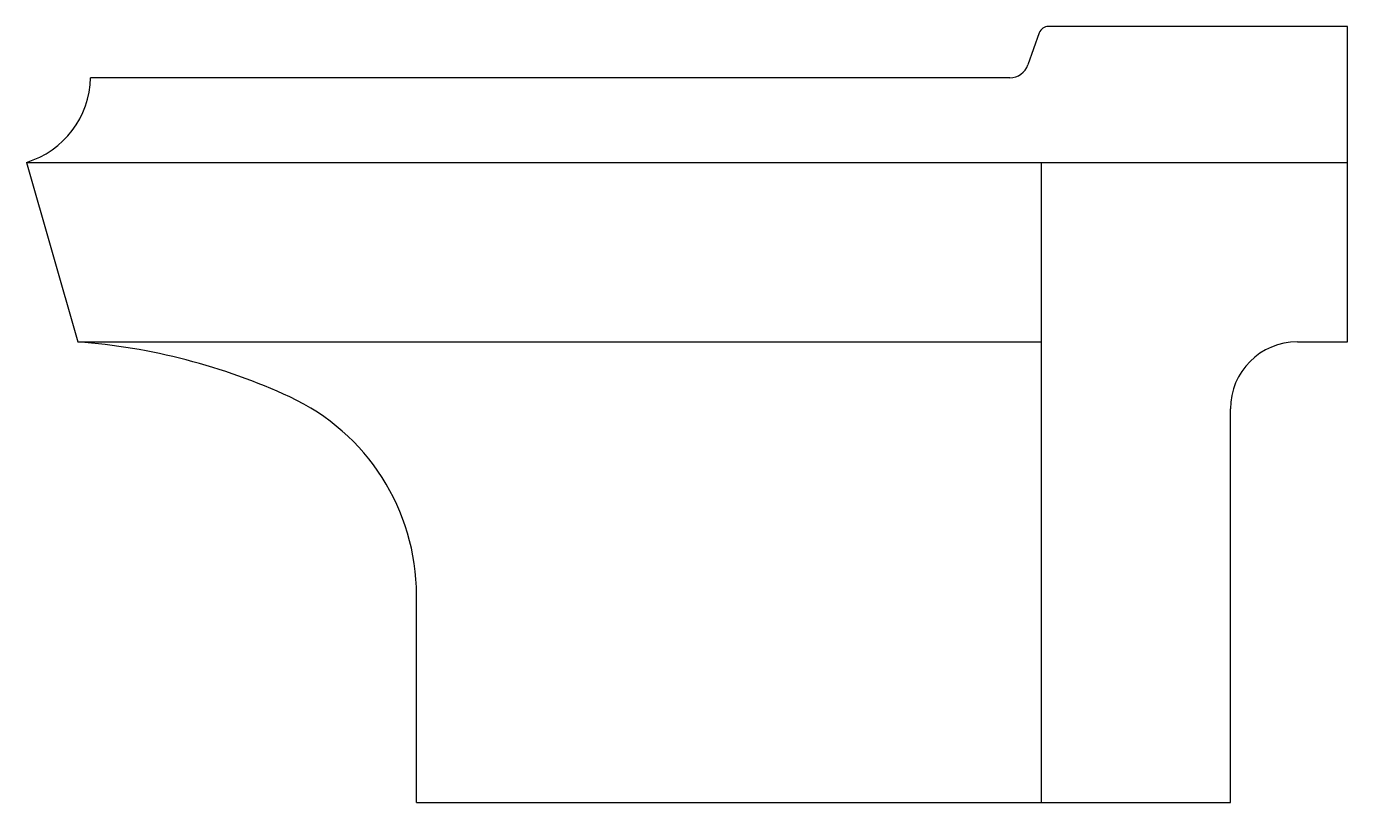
# Model space of a CAD drawing. Header units: millimetres. Extents: x -3001.621 to -3000.929, y 2968.397 to 2968.804.
import ezdxf

# ---------------------------------------------------------------- set-up
doc = ezdxf.new("R2010")
doc.units = ezdxf.units.MM
doc.header["$LTSCALE"] = 10
doc.layers.add('banheiro_louças', color=2, linetype='Continuous')

msp = doc.modelspace()

# ---------------------------------------------------------------- linework, layer by layer
at = {"layer": 'banheiro_louças'}
for p, q in [((-3001.09029, 2968.80033), (-3001.09623, 2968.78351)), ((-3000.92872, 2968.80368), (-3001.08555, 2968.80368)), ((-3000.92872, 2968.63832), (-3000.92872, 2968.80368)), ((-3001.10571, 2968.77681), (-3001.58755, 2968.77681)), ((-3001.62116, 2968.7324), (-3001.59423, 2968.63832)), ((-3001.62116, 2968.7324), (-3000.92872, 2968.7324)), ((-3001.08911, 2968.39681), (-3001.08911, 2968.7324)), ((-3001.59423, 2968.63832), (-3001.08911, 2968.63832)), ((-3000.95499, 2968.63832), (-3000.92872, 2968.63832)), ((-3000.99015, 2968.39681), (-3000.99015, 2968.60316)), ((-3001.41671, 2968.39681), (-3001.41671, 2968.50557)), ((-3001.41671, 2968.39681), (-3000.99015, 2968.39681))]:
    msp.add_line(p, q, dxfattribs=at)
for centre, radius, start, end in [((-3001.08555, 2968.79866), 0.00502, 90, 160.54316), ((-3001.10571, 2968.78685), 0.01005, 270, 340.54316), ((-3001.63488, 2968.77771), 0.04734, 286.85286, 358.91119), ((-3001.61881, 2968.31576), 0.3235, 65.20537, 85.64245), ((-3000.95499, 2968.60316), 0.03516, 90, 180), ((-3001.53113, 2968.50557), 0.11441, 0, 65.20538)]:
    msp.add_arc(centre, radius, start, end, dxfattribs=at)

doc.saveas('drawing.dxf')
